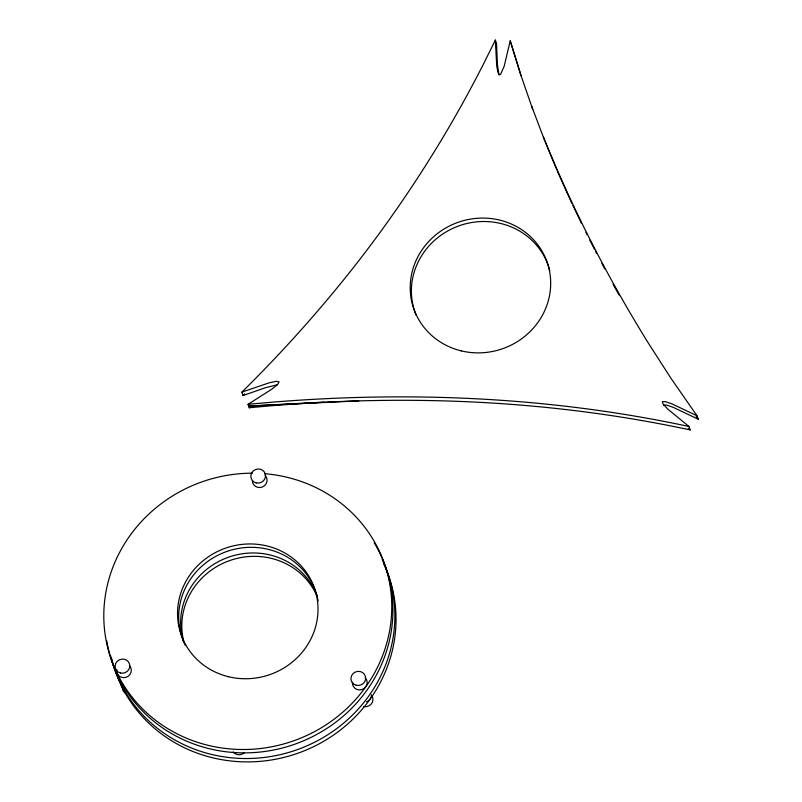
<?xml version="1.0" encoding="UTF-8"?>
<svg xmlns="http://www.w3.org/2000/svg" width="802" height="802" viewBox="0 0 802 802"><rect width="100%" height="100%" fill="white"/><g stroke="black" fill="none" stroke-linecap="round" stroke-linejoin="round"><path stroke-width="1.2" d="M521.2 75.979L510.222 40.872L504.157 66.315L500.638 74.185L499.656 74.666L498.774 74.085L497.992 72.431L496.719 65.924L495.345 40.1L483.335 64.33A1252.904 1188.845 -19 0 1 352.268 269.061C318.053 312.309 281.141 353.391 241.883 392.118L243.066 395.546L265.001 387.847L277.352 384.76M495.435 45.734L496.528 43.529L495.345 40.1M243.066 395.546L244.77 393.822M663.485 405.15L666.402 405.02L673.159 407.316L698.181 419.185L696.998 415.757L671.976 403.887L665.219 401.591L662.302 401.722L663.214 404.278L667.966 409.261L688.988 426.494L690.171 429.922C545.651 398.925 396.148 393.541 249.232 407.777L248.049 404.348L272.089 389L277.713 384.389L279.066 381.832L276.169 381.331L269.001 382.875L241.883 392.118M249.232 407.777L251.126 406.634M248.049 404.348C394.965 390.113 544.468 395.496 688.988 426.494M323.958 402.133L248.64 406.063L358.745 400.86M688.256 428.428L690.171 429.922M696.998 415.757L670.923 378.253L648.216 342.895A1556.121 1476.562 -19 0 1 609.48 276.449C584.848 231.277 562.653 184.781 543.455 137.042M696.156 416.378L698.181 419.185M601.861 263.377L604.788 268.881M585.901 232.329L587.024 234.555M589.841 240.119L594.342 249.021M595.475 251.247L596.598 253.462M570.803 201.011L571.876 203.257M572.949 205.492L581.51 223.407M557.21 170.726L570.272 199.898M545.099 141.593L556.748 169.603M531.515 105.814L544.628 140.47M532.688 109.242L520.378 73.724L510.222 40.872M498.944 74.957L497.41 64.501L496.528 43.529M416.158 315.346A70.616 67.007 -19 0 1 460.308 225.382A70.616 67.007 -19 0 1 549.751 270.404M619.084 295.046A1556.121 1476.562 -19 0 1 613.049 284.219M371.456 694.783A7.418 7.038 -19 0 1 366.384 701.89M371.687 695.464A7.418 7.038 -19 0 1 363.757 706.562M124.911 689.379A7.418 7.038 -19 0 1 120.871 682.913M126.435 693.8A7.418 7.038 -19 0 1 122.505 686.332M265.131 475.506A7.418 7.038 -19 0 1 262.515 486.924A7.418 7.038 -19 0 1 252.349 480.919M129.393 665.61A7.418 7.038 -19 0 1 126.024 677.299A7.418 7.038 -19 0 1 116.721 669.51M365.231 677.88A7.418 7.038 -19 0 1 362.113 689.499A7.418 7.038 -19 0 1 352.489 682.291M383.827 564.017A144.751 137.353 -19 0 1 296.81 753.599A144.751 137.353 -19 0 1 111.448 657.901M183.919 642.242A70.616 67.007 -19 0 1 230.134 560.418A70.616 67.007 -19 0 1 317.051 596.197M382.173 559.585A144.751 137.353 -19 0 1 296.82 749.82A144.751 137.353 -19 0 1 110.566 655.675M183.768 642.312A70.616 67.007 -19 0 1 228.971 557.039A70.616 67.007 -19 0 1 317.221 596.157M244.289 752.757A7.418 7.038 -19 0 1 233.212 751.915M374.183 542.703A144.751 137.353 -19 0 1 296.499 743.584A144.751 137.353 -19 0 1 106.726 640.748M185.452 645.52A70.616 67.007 -19 0 1 227.628 551.195A70.616 67.007 -19 0 1 318.123 600.888M264.56 473.681A144.751 137.353 -19 0 1 365.622 687.043A144.751 137.353 -19 0 1 118.977 677.058A144.751 137.353 -19 0 1 252.379 473.19M461.18 350.855A70.616 67.007 -19 0 0 548.578 266.976A70.616 67.007 -19 0 0 431.576 238.605A70.616 67.007 -19 0 0 461.18 350.855M256.169 482.904A7.418 7.038 -19 0 0 265.342 474.102A7.418 7.038 -19 0 0 253.061 471.125A7.418 7.038 -19 0 0 256.169 482.904M120.42 673.008A7.418 7.038 -19 0 0 129.603 664.206A7.418 7.038 -19 0 0 117.313 661.229A7.418 7.038 -19 0 0 120.42 673.008M356.268 685.289A7.418 7.038 -19 0 0 365.441 676.477A7.418 7.038 -19 0 0 353.161 673.5A7.418 7.038 -19 0 0 356.268 685.289M228.52 676.728A70.616 67.007 -19 0 0 315.908 592.848A70.616 67.007 -19 0 0 198.906 564.478A70.616 67.007 -19 0 0 228.52 676.728"/></g></svg>
